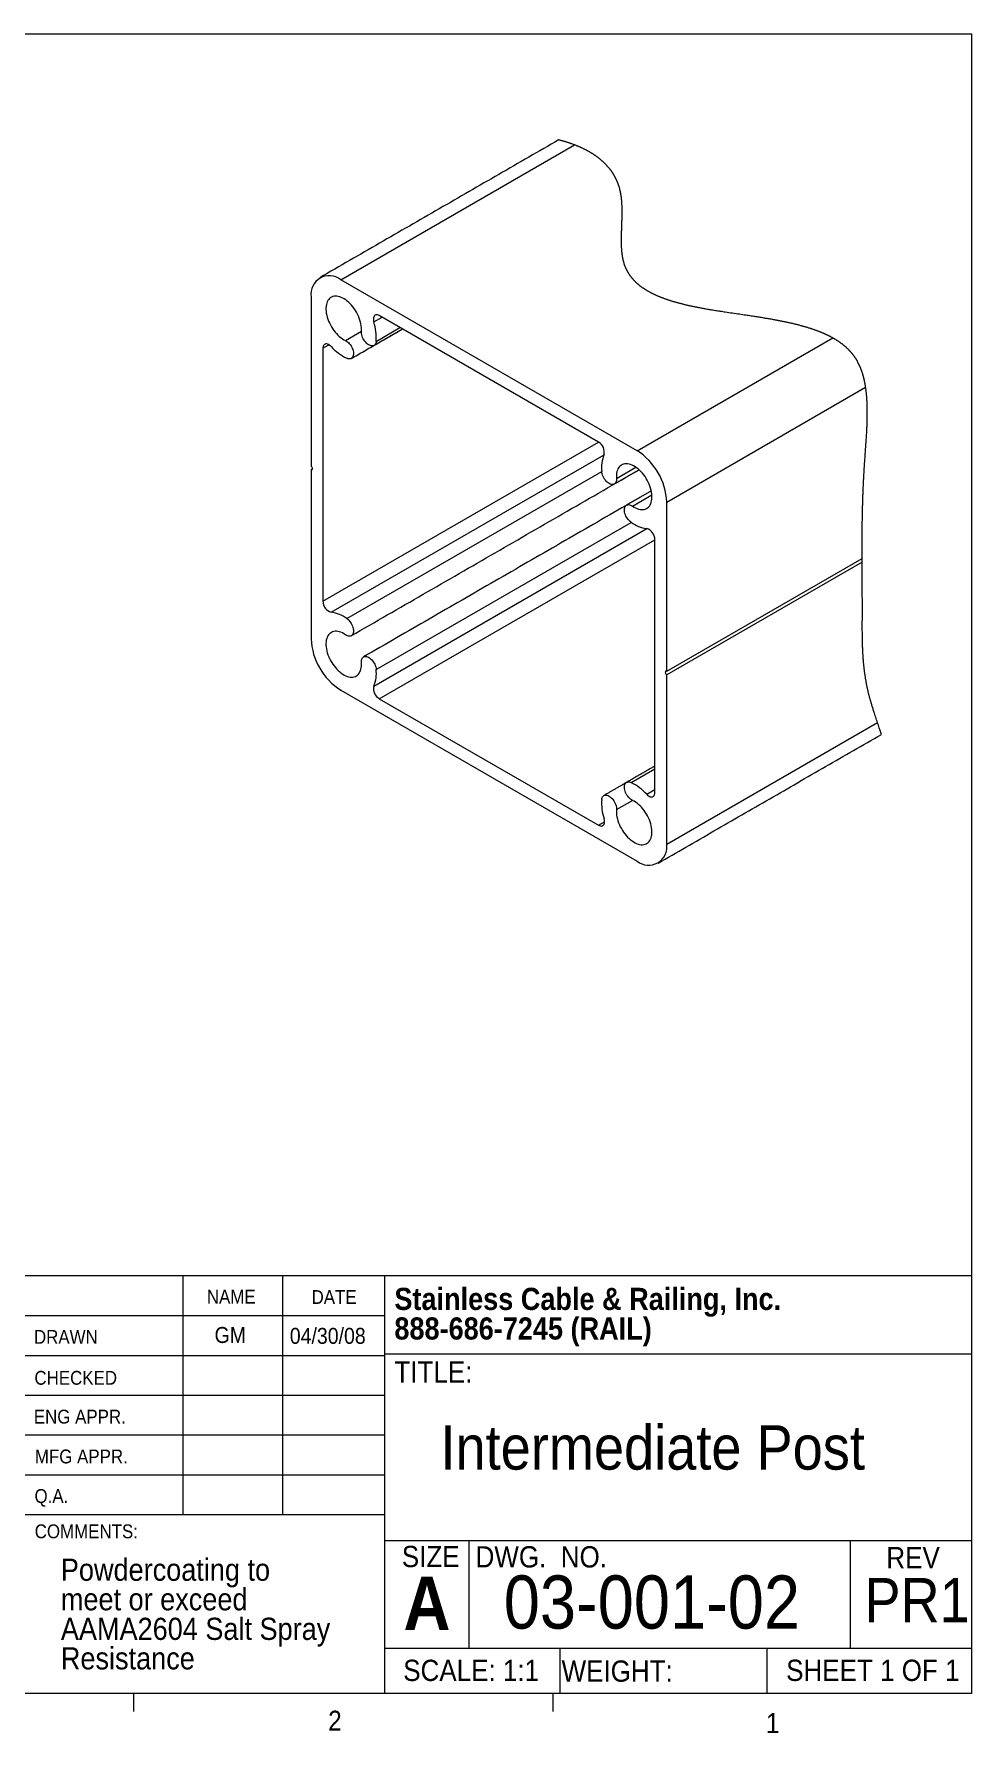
# Model space of a CAD drawing. Header units: millimetres. Extents: x 8 to 270, y 5 to 208.
# Drawn here: x 158.1 to 270, y 5.2 to 208.1 of the extents above; entities that cross this region are included whole.
import ezdxf

# ---------------------------------------------------------------- set-up
doc = ezdxf.new("R2010")
doc.units = ezdxf.units.MM
doc.layers.add('DIMENSION', color=5, linetype='Continuous')
doc.styles.add('SLDTEXTSTYLE0', font='GOTHIC.TTF', dxfattribs={"width": 0.913})
doc.styles.add('SLDTEXTSTYLE1', font='GOTHICB.TTF', dxfattribs={"width": 0.913})

# ---------------------------------------------------------------- blocks, each defined once
blk = doc.blocks.new('SW_NOTE_3')
at = {"color": 0, "linetype": 'Continuous', "lineweight": 0, "char_height": 2.6458, "attachment_point": 1, "style": 'SLDTEXTSTYLE1'}
for s, insert in [('Stainless Cable & Railing, Inc.', (0, 3.38)), ('888-686-7245 (RAIL)', (0, -0.15))]:
    blk.add_mtext(s, dxfattribs=dict(at, insert=insert))
blk = doc.blocks.new('SW_NOTE_6')
at = {"layer": 'DIMENSION', "color": 0, "attachment_point": 1, "style": 'SLDTEXTSTYLE0'}
for s, insert, char_height in [('Powdercoating to', (0, 3.38), 2.6458), ('meet or exceed', (0, -0.15), 2.6458), ('AAMA2604 Salt Spray', (0, -3.68), 2.6458), ('Resistance', (0, -7.2), 2.646)]:
    blk.add_mtext(s, dxfattribs=dict(at, insert=insert, char_height=char_height))

msp = doc.modelspace()

# ---------------------------------------------------------------- linework, layer by layer
at = {"color": 7, "linetype": 'Continuous', "lineweight": 0}
for p, q in [((8.38, 208.079), (270, 208.079)), ((270, 9.959), (270, 208.079)), ((71.654, 59.853), (270, 59.853)), ((175.86, 59.853), (175.86, 31.278)), ((187.761, 59.853), (187.761, 31.278)), ((199.929, 59.853), (199.929, 9.959)), ((156.963, 55.091), (199.929, 55.091)), ((156.963, 50.328), (199.929, 50.328)), ((199.929, 50.527), (270, 50.527)), ((156.963, 45.566), (199.929, 45.566)), ((199.929, 40.803), (156.963, 40.803)), ((199.929, 36.041), (156.963, 36.041)), ((199.929, 31.278), (156.963, 31.278)), ((199.929, 28.243), (270, 28.243)), ((209.975, 28.243), (209.975, 15.366)), ((255.473, 28.243), (255.473, 15.366)), ((199.929, 15.366), (270, 15.366)), ((220.836, 15.366), (220.836, 9.959)), ((245.523, 15.366), (245.523, 9.959)), ((270, 9.959), (8.38, 9.959)), ((169.981, 9.959), (169.981, 7.805)), ((219.988, 9.959), (219.988, 7.805))]:
    msp.add_line(p, q, dxfattribs=at)
at = {"color": 9, "linetype": 'Continuous', "lineweight": 0}
for p, q in [((194.695, 178.737), (222.586, 194.838)), ((195.248, 171.488), (197.161, 172.592)), ((198.639, 173.697), (199.618, 174.262)), ((198.921, 171.385), (201.762, 173.025)), ((192.574, 170.572), (193.281, 170.98)), ((230.051, 158.327), (253.382, 171.796)), ((233.586, 152.203), (257.314, 165.901)), ((192.574, 140.36), (225.46, 159.344)), ((193.553, 139.041), (226.103, 157.832)), ((227.585, 155.029), (229.897, 156.364)), ((195.414, 138.292), (225.826, 155.848)), ((229.497, 151.717), (231.809, 153.051)), ((198.639, 130.232), (231.202, 149.03)), ((198.921, 132.219), (229.336, 149.777)), ((199.291, 128.725), (232.172, 147.706)), ((233.586, 111.376), (258.724, 125.888)), ((229.331, 118.712), (232.172, 120.352)), ((231.193, 117.312), (232.172, 117.877)), ((227.585, 115.479), (229.498, 116.583)), ((225.454, 113.621), (226.161, 114.029))]:
    msp.add_line(p, q, dxfattribs=at)
at = {"color": 7, "linetype": 'Continuous', "lineweight": 15}
for p, q in [((230.051, 158.327), (194.695, 178.737)), ((191.16, 176.696), (191.16, 156.486)), ((225.454, 159.347), (199.291, 174.451)), ((192.574, 170.572), (192.574, 140.36)), ((191.16, 156.078), (191.336, 156.18)), ((191.16, 156.078), (191.16, 135.869)), ((233.586, 131.994), (233.586, 152.203)), ((232.172, 117.5), (232.172, 147.712)), ((233.586, 131.994), (256.894, 145.449)), ((256.895, 145.042), (233.586, 131.586)), ((233.586, 111.376), (233.586, 131.586)), ((194.695, 129.745), (230.051, 109.335)), ((199.291, 128.725), (225.454, 113.621))]:
    msp.add_line(p, q, dxfattribs=at)
at = {"color": 7, "linetype": 'Continuous', "lineweight": 0, "flags": 128}
msp.add_lwpolyline([(259.19, 124.466), (259.154, 124.579), (259.118, 124.692), (259.081, 124.806), (259.044, 124.919), (259.007, 125.033), (258.969, 125.146), (258.932, 125.26), (258.88, 125.417), (258.828, 125.574), (258.776, 125.731), (258.724, 125.888), (258.672, 126.043), (258.621, 126.199), (258.569, 126.355), (258.518, 126.51), (258.467, 126.666), (258.416, 126.822), (258.365, 126.977), (258.331, 127.085), (258.296, 127.192), (258.262, 127.299), (258.228, 127.406), (258.195, 127.513), (258.161, 127.619), (258.128, 127.726), (258.095, 127.833), (258.066, 127.929), (258.038, 128.024), (258.009, 128.12), (257.981, 128.215), (257.953, 128.311), (257.926, 128.404), (257.899, 128.498), (257.873, 128.591), (257.846, 128.685), (257.826, 128.76), (257.806, 128.834), (257.785, 128.909), (257.766, 128.983), (257.746, 129.058), (257.727, 129.131), (257.708, 129.204), (257.69, 129.276), (257.672, 129.349), (257.652, 129.428), (257.633, 129.506), (257.615, 129.585), (257.596, 129.663), (257.578, 129.741), (257.561, 129.819), (257.544, 129.893), (257.528, 129.966), (257.512, 130.04), (257.497, 130.113), (257.482, 130.186), (257.465, 130.268), (257.448, 130.35), (257.432, 130.431), (257.417, 130.513), (257.401, 130.594), (257.386, 130.675), (257.371, 130.756), (257.357, 130.838), (257.342, 130.919), (257.329, 131), (257.315, 131.08), (257.302, 131.161), (257.289, 131.242), (257.276, 131.322), (257.264, 131.403), (257.251, 131.484), (257.239, 131.568), (257.227, 131.652), (257.215, 131.736), (257.204, 131.82), (257.192, 131.904), (257.181, 131.988), (257.17, 132.079), (257.159, 132.17), (257.148, 132.261), (257.137, 132.351), (257.127, 132.442), (257.117, 132.531), (257.108, 132.62), (257.099, 132.709), (257.09, 132.798), (257.081, 132.888), (257.072, 132.979), (257.064, 133.069), (257.056, 133.159), (257.049, 133.25), (257.041, 133.34), (257.034, 133.43), (257.026, 133.535), (257.019, 133.639), (257.012, 133.744), (257.005, 133.849), (256.998, 133.953), (256.992, 134.058), (256.986, 134.156), (256.981, 134.254), (256.976, 134.352), (256.971, 134.451), (256.967, 134.549), (256.962, 134.652), (256.958, 134.756), (256.954, 134.86), (256.95, 134.964), (256.947, 135.067), (256.943, 135.17), (256.94, 135.292), (256.937, 135.414), (256.934, 135.536), (256.931, 135.657), (256.929, 135.781), (256.926, 135.905), (256.925, 136.028), (256.923, 136.152), (256.921, 136.275), (256.92, 136.399), (256.919, 136.522), (256.918, 136.678), (256.917, 136.835), (256.917, 136.991), (256.917, 137.147), (256.916, 137.303), (256.917, 137.507), (256.917, 137.711), (256.917, 137.915), (256.918, 138.187), (256.919, 138.46), (256.92, 138.732), (256.921, 139.004), (256.921, 139.281), (256.921, 139.558), (256.92, 139.836), (256.92, 140.113), (256.919, 140.39), (256.918, 140.667), (256.917, 140.944), (256.916, 141.332), (256.914, 141.719), (256.911, 142.107), (256.909, 142.496), (256.907, 142.884), (256.905, 143.19), (256.903, 143.496), (256.901, 143.802), (256.9, 144.108), (256.898, 144.415), (256.897, 144.624), (256.896, 144.833), (256.895, 145.042), (256.895, 145.245), (256.894, 145.449), (256.893, 145.661), (256.893, 145.872), (256.892, 146.084), (256.892, 146.296), (256.892, 146.508), (256.892, 146.717), (256.892, 146.926), (256.893, 147.135), (256.893, 147.344), (256.894, 147.532), (256.895, 147.719), (256.895, 147.907), (256.897, 148.095), (256.898, 148.284), (256.899, 148.472), (256.901, 148.661), (256.902, 148.851), (256.904, 149.02), (256.906, 149.19), (256.908, 149.361), (256.91, 149.531), (256.913, 149.702), (256.915, 149.87), (256.918, 150.038), (256.921, 150.207), (256.924, 150.376), (256.927, 150.548), (256.93, 150.721), (256.934, 150.894), (256.938, 151.067), (256.942, 151.241), (256.946, 151.415), (256.95, 151.589), (256.954, 151.735), (256.958, 151.88), (256.963, 152.026), (256.967, 152.172), (256.971, 152.318), (256.976, 152.464), (256.981, 152.602), (256.985, 152.741), (256.99, 152.879), (256.995, 153.018), (257, 153.157), (257.006, 153.296), (257.011, 153.436), (257.017, 153.575), (257.022, 153.715), (257.028, 153.856), (257.034, 153.993), (257.041, 154.132), (257.047, 154.27), (257.053, 154.408), (257.06, 154.55), (257.067, 154.691), (257.074, 154.833), (257.082, 154.975), (257.089, 155.118), (257.097, 155.258), (257.104, 155.398), (257.112, 155.538), (257.12, 155.679), (257.129, 155.823), (257.137, 155.967), (257.146, 156.112), (257.155, 156.257), (257.165, 156.402), (257.174, 156.547), (257.184, 156.692), (257.194, 156.847), (257.205, 157.001), (257.216, 157.156), (257.226, 157.311), (257.237, 157.467), (257.249, 157.622), (257.262, 157.806), (257.275, 157.989), (257.288, 158.173), (257.301, 158.357), (257.315, 158.545), (257.328, 158.733), (257.341, 158.921), (257.354, 159.109), (257.367, 159.297), (257.38, 159.485), (257.392, 159.673), (257.401, 159.82), (257.41, 159.967), (257.419, 160.115), (257.428, 160.261), (257.436, 160.408), (257.442, 160.523), (257.448, 160.639), (257.454, 160.754), (257.46, 160.868), (257.465, 160.983), (257.47, 161.098), (257.475, 161.212), (257.48, 161.327), (257.484, 161.441), (257.489, 161.555), (257.492, 161.666), (257.496, 161.778), (257.499, 161.889), (257.502, 162.001), (257.504, 162.103), (257.506, 162.206), (257.508, 162.308), (257.51, 162.411), (257.511, 162.513), (257.512, 162.615), (257.513, 162.716), (257.513, 162.809), (257.513, 162.902), (257.513, 162.994), (257.512, 163.087), (257.511, 163.179), (257.51, 163.271), (257.509, 163.35), (257.508, 163.428), (257.506, 163.507), (257.504, 163.585), (257.502, 163.663), (257.499, 163.741), (257.497, 163.819), (257.494, 163.904), (257.49, 163.989), (257.487, 164.074), (257.482, 164.158), (257.478, 164.243), (257.474, 164.319), (257.469, 164.396), (257.464, 164.472), (257.459, 164.548), (257.454, 164.624), (257.448, 164.699), (257.442, 164.774), (257.437, 164.843), (257.431, 164.912), (257.425, 164.981), (257.418, 165.049), (257.412, 165.117), (257.405, 165.185), (257.397, 165.253), (257.39, 165.32), (257.382, 165.388), (257.374, 165.455), (257.366, 165.522), (257.358, 165.589), (257.349, 165.652), (257.341, 165.714), (257.332, 165.777), (257.323, 165.839), (257.314, 165.901), (257.305, 165.958), (257.296, 166.014), (257.287, 166.071), (257.277, 166.127), (257.268, 166.183), (257.258, 166.238), (257.248, 166.293), (257.238, 166.348), (257.228, 166.402), (257.217, 166.458), (257.206, 166.513), (257.195, 166.568), (257.183, 166.623), (257.171, 166.678), (257.159, 166.732), (257.147, 166.787), (257.135, 166.841), (257.122, 166.895), (257.109, 166.949), (257.096, 167.002), (257.083, 167.056), (257.069, 167.109), (257.055, 167.162), (257.042, 167.21), (257.029, 167.259), (257.015, 167.307), (257.002, 167.355), (256.988, 167.403), (256.974, 167.45), (256.958, 167.502), (256.942, 167.554), (256.926, 167.605), (256.909, 167.656), (256.893, 167.707), (256.876, 167.758), (256.858, 167.808), (256.842, 167.854), (256.826, 167.9), (256.809, 167.946), (256.793, 167.992), (256.776, 168.037), (256.758, 168.082), (256.741, 168.127), (256.723, 168.172), (256.705, 168.217), (256.687, 168.261), (256.668, 168.306), (256.65, 168.35), (256.632, 168.391), (256.614, 168.432), (256.595, 168.473), (256.577, 168.514), (256.558, 168.555), (256.539, 168.596), (256.519, 168.637), (256.5, 168.677), (256.48, 168.718), (256.459, 168.758), (256.439, 168.798), (256.418, 168.838), (256.397, 168.878), (256.375, 168.919), (256.353, 168.961), (256.33, 169.002), (256.307, 169.042), (256.284, 169.083), (256.26, 169.123), (256.236, 169.164), (256.212, 169.204), (256.188, 169.243), (256.163, 169.283), (256.138, 169.322), (256.113, 169.361), (256.089, 169.398), (256.065, 169.434), (256.04, 169.471), (256.016, 169.507), (255.991, 169.543), (255.964, 169.58), (255.937, 169.618), (255.91, 169.656), (255.882, 169.693), (255.854, 169.73), (255.826, 169.767), (255.799, 169.801), (255.772, 169.835), (255.745, 169.87), (255.718, 169.904), (255.69, 169.937), (255.662, 169.971), (255.634, 170.004), (255.605, 170.038), (255.577, 170.071), (255.548, 170.104), (255.519, 170.136), (255.49, 170.168), (255.461, 170.2), (255.432, 170.231), (255.398, 170.267), (255.364, 170.303), (255.33, 170.338), (255.296, 170.373), (255.261, 170.408), (255.226, 170.442), (255.192, 170.476), (255.157, 170.51), (255.121, 170.544), (255.085, 170.578), (255.049, 170.612), (255.012, 170.645), (254.975, 170.679), (254.937, 170.712), (254.9, 170.745), (254.862, 170.777), (254.824, 170.81), (254.785, 170.842), (254.747, 170.875), (254.708, 170.906), (254.668, 170.938), (254.629, 170.97), (254.589, 171.001), (254.545, 171.035), (254.501, 171.069), (254.456, 171.103), (254.411, 171.137), (254.366, 171.17), (254.325, 171.2), (254.283, 171.23), (254.241, 171.259), (254.199, 171.289), (254.156, 171.318), (254.114, 171.347), (254.071, 171.376), (254.023, 171.408), (253.975, 171.439), (253.927, 171.47), (253.879, 171.501), (253.83, 171.532), (253.781, 171.562), (253.732, 171.593), (253.682, 171.623), (253.632, 171.652), (253.582, 171.682), (253.533, 171.711), (253.483, 171.74), (253.433, 171.768), (253.382, 171.796), (253.328, 171.826), (253.274, 171.856), (253.219, 171.885), (253.164, 171.915), (253.109, 171.944), (253.054, 171.972), (253.001, 171.999), (252.948, 172.026), (252.895, 172.053), (252.842, 172.079), (252.788, 172.105), (252.734, 172.131), (252.68, 172.157), (252.626, 172.182), (252.571, 172.208), (252.516, 172.233), (252.462, 172.258), (252.407, 172.282), (252.353, 172.306), (252.298, 172.33), (252.242, 172.355), (252.185, 172.379), (252.129, 172.403), (252.072, 172.427), (252.015, 172.45), (251.958, 172.473), (251.902, 172.496), (251.845, 172.519), (251.788, 172.541), (251.72, 172.568), (251.652, 172.594), (251.583, 172.62), (251.514, 172.646), (251.444, 172.672), (251.375, 172.697), (251.308, 172.722), (251.241, 172.746), (251.174, 172.769), (251.106, 172.793), (251.038, 172.816), (250.97, 172.839), (250.902, 172.862), (250.833, 172.885), (250.761, 172.909), (250.689, 172.932), (250.616, 172.955), (250.543, 172.978), (250.47, 173.001), (250.396, 173.024), (250.322, 173.046), (250.248, 173.069), (250.174, 173.091), (250.099, 173.113), (250.024, 173.134), (249.949, 173.156), (249.878, 173.176), (249.807, 173.196), (249.735, 173.216), (249.663, 173.235), (249.591, 173.255), (249.508, 173.277), (249.424, 173.299), (249.34, 173.321), (249.256, 173.343), (249.171, 173.365), (249.086, 173.386), (249.001, 173.407), (248.907, 173.43), (248.812, 173.453), (248.718, 173.476), (248.623, 173.498), (248.527, 173.521), (248.432, 173.543), (248.336, 173.565), (248.24, 173.586), (248.143, 173.608), (248.046, 173.629), (247.951, 173.649), (247.855, 173.67), (247.759, 173.69), (247.663, 173.71), (247.565, 173.731), (247.467, 173.751), (247.368, 173.771), (247.269, 173.791), (247.17, 173.81), (247.072, 173.829), (246.974, 173.848), (246.876, 173.867), (246.777, 173.886), (246.66, 173.908), (246.542, 173.93), (246.424, 173.951), (246.306, 173.973), (246.187, 173.994), (246.068, 174.015), (245.938, 174.038), (245.808, 174.06), (245.678, 174.083), (245.547, 174.105), (245.416, 174.127), (245.287, 174.148), (245.158, 174.17), (245.028, 174.191), (244.898, 174.212), (244.765, 174.233), (244.632, 174.254), (244.499, 174.276), (244.366, 174.296), (244.232, 174.317), (244.098, 174.338), (243.964, 174.359), (243.807, 174.382), (243.65, 174.406), (243.493, 174.43), (243.335, 174.454), (243.178, 174.477), (243.02, 174.501), (242.833, 174.528), (242.647, 174.556), (242.46, 174.583), (242.273, 174.611), (242.06, 174.642), (241.847, 174.673), (241.634, 174.704), (241.42, 174.736), (241.207, 174.767), (240.994, 174.799), (240.781, 174.831), (240.568, 174.863), (240.418, 174.885), (240.269, 174.908), (240.119, 174.931), (239.97, 174.954), (239.821, 174.978), (239.674, 175.001), (239.528, 175.024), (239.382, 175.047), (239.236, 175.071), (239.102, 175.093), (238.968, 175.115), (238.834, 175.138), (238.7, 175.161), (238.567, 175.183), (238.436, 175.206), (238.305, 175.229), (238.175, 175.252), (238.045, 175.276), (237.941, 175.295), (237.838, 175.314), (237.735, 175.333), (237.632, 175.352), (237.529, 175.372), (237.428, 175.391), (237.327, 175.411), (237.227, 175.431), (237.127, 175.451), (237.025, 175.471), (236.924, 175.492), (236.823, 175.513), (236.722, 175.534), (236.621, 175.555), (236.523, 175.576), (236.424, 175.598), (236.326, 175.619), (236.229, 175.641), (236.142, 175.661), (236.055, 175.681), (235.969, 175.701), (235.883, 175.721), (235.797, 175.741), (235.711, 175.762), (235.626, 175.783), (235.54, 175.804), (235.46, 175.824), (235.379, 175.844), (235.299, 175.865), (235.219, 175.885), (235.14, 175.906), (235.06, 175.927), (234.986, 175.947), (234.911, 175.968), (234.837, 175.988), (234.764, 176.009), (234.69, 176.029), (234.617, 176.05), (234.544, 176.071), (234.471, 176.093), (234.398, 176.114), (234.326, 176.136), (234.255, 176.158), (234.185, 176.179), (234.114, 176.201), (234.045, 176.223), (233.974, 176.246), (233.903, 176.269), (233.833, 176.292), (233.763, 176.315), (233.693, 176.339), (233.625, 176.362), (233.557, 176.385), (233.489, 176.409), (233.422, 176.433), (233.362, 176.454), (233.302, 176.476), (233.243, 176.498), (233.184, 176.52), (233.125, 176.542), (233.066, 176.565), (233.008, 176.587), (232.949, 176.61), (232.889, 176.634), (232.83, 176.658), (232.77, 176.682), (232.711, 176.706), (232.652, 176.731), (232.594, 176.755), (232.535, 176.78), (232.482, 176.803), (232.429, 176.826), (232.376, 176.85), (232.324, 176.873), (232.272, 176.897), (232.22, 176.921), (232.168, 176.945), (232.116, 176.969), (232.065, 176.994), (232.014, 177.018), (231.964, 177.043), (231.913, 177.068), (231.866, 177.092), (231.819, 177.116), (231.772, 177.14), (231.725, 177.164), (231.679, 177.188), (231.63, 177.214), (231.582, 177.241), (231.533, 177.267), (231.485, 177.294), (231.437, 177.321), (231.39, 177.348), (231.345, 177.373), (231.301, 177.399), (231.257, 177.425), (231.213, 177.451), (231.17, 177.477), (231.127, 177.504), (231.084, 177.531), (231.041, 177.558), (230.998, 177.585), (230.956, 177.612), (230.915, 177.639), (230.874, 177.666), (230.834, 177.693), (230.793, 177.721), (230.75, 177.751), (230.707, 177.781), (230.664, 177.811), (230.622, 177.841), (230.58, 177.872), (230.538, 177.903), (230.499, 177.932), (230.46, 177.962), (230.422, 177.992), (230.383, 178.022), (230.345, 178.052), (230.308, 178.082), (230.27, 178.113), (230.233, 178.143), (230.197, 178.174), (230.16, 178.206), (230.125, 178.236), (230.089, 178.267), (230.054, 178.299), (230.02, 178.33), (229.985, 178.362), (229.95, 178.394), (229.916, 178.427), (229.882, 178.46), (229.848, 178.493), (229.815, 178.525), (229.782, 178.558), (229.75, 178.591), (229.718, 178.624), (229.686, 178.659), (229.654, 178.693), (229.622, 178.727), (229.591, 178.762), (229.56, 178.797), (229.529, 178.832), (229.499, 178.868), (229.47, 178.903), (229.44, 178.938), (229.411, 178.974), (229.383, 179.009), (229.355, 179.045), (229.327, 179.081), (229.3, 179.116), (229.273, 179.152), (229.247, 179.188), (229.224, 179.221), (229.2, 179.254), (229.178, 179.286), (229.155, 179.319), (229.133, 179.352), (229.111, 179.386), (229.089, 179.419), (229.067, 179.453), (229.046, 179.487), (229.025, 179.521), (229.004, 179.555), (228.984, 179.589), (228.963, 179.624), (228.943, 179.659), (228.924, 179.694), (228.904, 179.729), (228.884, 179.766), (228.864, 179.803), (228.845, 179.84), (228.826, 179.878), (228.807, 179.915), (228.788, 179.953), (228.771, 179.99), (228.754, 180.026), (228.737, 180.063), (228.72, 180.1), (228.704, 180.137), (228.688, 180.175), (228.672, 180.212), (228.656, 180.25), (228.64, 180.29), (228.625, 180.33), (228.609, 180.37), (228.594, 180.41), (228.58, 180.451), (228.565, 180.492), (228.551, 180.533), (228.538, 180.574), (228.524, 180.615), (228.511, 180.657), (228.498, 180.699), (228.486, 180.741), (228.474, 180.781), (228.463, 180.821), (228.452, 180.861), (228.442, 180.902), (228.431, 180.942), (228.421, 180.983), (228.411, 181.025), (228.401, 181.067), (228.392, 181.108), (228.383, 181.15), (228.374, 181.193), (228.365, 181.235), (228.357, 181.277), (228.348, 181.322), (228.34, 181.367), (228.332, 181.412), (228.324, 181.457), (228.316, 181.503), (228.309, 181.548), (228.302, 181.594), (228.295, 181.64), (228.289, 181.686), (228.282, 181.732), (228.276, 181.779), (228.271, 181.825), (228.264, 181.88), (228.258, 181.936), (228.252, 181.991), (228.246, 182.047), (228.241, 182.104), (228.235, 182.161), (228.231, 182.218), (228.226, 182.276), (228.222, 182.333), (228.218, 182.39), (228.214, 182.447), (228.21, 182.505), (228.207, 182.562), (228.204, 182.621), (228.201, 182.68), (228.199, 182.739), (228.197, 182.798), (228.195, 182.857), (228.193, 182.917), (228.191, 182.977), (228.19, 183.04), (228.188, 183.104), (228.187, 183.167), (228.186, 183.231), (228.186, 183.295), (228.185, 183.36), (228.185, 183.435), (228.185, 183.511), (228.185, 183.588), (228.186, 183.664), (228.187, 183.755), (228.188, 183.846), (228.189, 183.938), (228.191, 184.03), (228.193, 184.122), (228.195, 184.214), (228.198, 184.324), (228.201, 184.435), (228.204, 184.546), (228.208, 184.658), (228.211, 184.769), (228.216, 184.915), (228.221, 185.062), (228.226, 185.208), (228.231, 185.348), (228.236, 185.488), (228.241, 185.627), (228.245, 185.767), (228.248, 185.877), (228.251, 185.987), (228.254, 186.096), (228.256, 186.205), (228.258, 186.293), (228.26, 186.38), (228.261, 186.467), (228.262, 186.554), (228.263, 186.641), (228.264, 186.727), (228.264, 186.812), (228.264, 186.897), (228.263, 186.981), (228.263, 187.052), (228.262, 187.123), (228.261, 187.194), (228.26, 187.265), (228.258, 187.335), (228.256, 187.405), (228.254, 187.476), (228.252, 187.54), (228.249, 187.604), (228.246, 187.668), (228.243, 187.731), (228.24, 187.795), (228.236, 187.858), (228.232, 187.921), (228.228, 187.984), (228.224, 188.047), (228.219, 188.11), (228.214, 188.172), (228.208, 188.235), (228.203, 188.293), (228.197, 188.351), (228.191, 188.41), (228.184, 188.468), (228.178, 188.525), (228.171, 188.578), (228.165, 188.63), (228.158, 188.682), (228.15, 188.734), (228.143, 188.786), (228.135, 188.837), (228.127, 188.889), (228.119, 188.936), (228.111, 188.982), (228.103, 189.029), (228.094, 189.075), (228.086, 189.122), (228.077, 189.168), (228.067, 189.214), (228.058, 189.26), (228.048, 189.305), (228.038, 189.351), (228.027, 189.396), (228.016, 189.441), (228.006, 189.484), (227.995, 189.526), (227.984, 189.568), (227.973, 189.61), (227.962, 189.652), (227.948, 189.7), (227.935, 189.748), (227.92, 189.796), (227.906, 189.843), (227.891, 189.89), (227.876, 189.938), (227.861, 189.985), (227.846, 190.027), (227.831, 190.07), (227.816, 190.113), (227.801, 190.155), (227.786, 190.197), (227.77, 190.239), (227.754, 190.281), (227.737, 190.323), (227.721, 190.364), (227.704, 190.406), (227.687, 190.447), (227.669, 190.488), (227.653, 190.526), (227.636, 190.565), (227.619, 190.603), (227.601, 190.641), (227.584, 190.679), (227.565, 190.719), (227.545, 190.759), (227.526, 190.799), (227.506, 190.838), (227.486, 190.878), (227.466, 190.917), (227.447, 190.954), (227.427, 190.991), (227.408, 191.027), (227.388, 191.064), (227.367, 191.1), (227.345, 191.14), (227.322, 191.18), (227.298, 191.22), (227.275, 191.26), (227.251, 191.3), (227.226, 191.339), (227.202, 191.378), (227.177, 191.418), (227.151, 191.458), (227.125, 191.498), (227.099, 191.538), (227.072, 191.578), (227.045, 191.617), (227.017, 191.657), (226.99, 191.696), (226.964, 191.731), (226.938, 191.767), (226.912, 191.802), (226.886, 191.838), (226.859, 191.873), (226.833, 191.908), (226.806, 191.942), (226.778, 191.977), (226.751, 192.011), (226.723, 192.046), (226.695, 192.08), (226.667, 192.114), (226.634, 192.154), (226.6, 192.193), (226.566, 192.233), (226.531, 192.272), (226.496, 192.312), (226.46, 192.351), (226.424, 192.39), (226.388, 192.429), (226.351, 192.468), (226.315, 192.506), (226.278, 192.544), (226.241, 192.581), (226.204, 192.618), (226.166, 192.656), (226.127, 192.694), (226.088, 192.731), (226.049, 192.768), (226.009, 192.805), (225.969, 192.841), (225.929, 192.878), (225.889, 192.914), (225.848, 192.95), (225.807, 192.986), (225.766, 193.021), (225.724, 193.056), (225.683, 193.091), (225.642, 193.125), (225.6, 193.159), (225.558, 193.192), (225.515, 193.227), (225.471, 193.261), (225.428, 193.294), (225.384, 193.328), (225.34, 193.361), (225.295, 193.395), (225.25, 193.427), (225.205, 193.46), (225.16, 193.493), (225.114, 193.525), (225.068, 193.557), (225.022, 193.589), (224.975, 193.62), (224.928, 193.652), (224.885, 193.68), (224.842, 193.709), (224.798, 193.737), (224.755, 193.765), (224.71, 193.793), (224.666, 193.821), (224.619, 193.85), (224.571, 193.879), (224.523, 193.908), (224.474, 193.937), (224.426, 193.966), (224.377, 193.994), (224.328, 194.022), (224.274, 194.053), (224.219, 194.084), (224.164, 194.114), (224.109, 194.144), (224.053, 194.174), (223.998, 194.204), (223.942, 194.233), (223.885, 194.262), (223.829, 194.291), (223.772, 194.319), (223.716, 194.347), (223.659, 194.375), (223.603, 194.402), (223.546, 194.429), (223.488, 194.457), (223.429, 194.484), (223.37, 194.511), (223.311, 194.538), (223.252, 194.564), (223.193, 194.59), (223.135, 194.615), (223.076, 194.641), (223.016, 194.666), (222.956, 194.691), (222.895, 194.716), (222.833, 194.741), (222.772, 194.766), (222.71, 194.79), (222.648, 194.814), (222.586, 194.838), (222.522, 194.862), (222.459, 194.886), (222.395, 194.91), (222.33, 194.933), (222.266, 194.956), (222.202, 194.979), (222.138, 195.001), (222.074, 195.023), (222.01, 195.045), (221.944, 195.067), (221.878, 195.089), (221.812, 195.11), (221.745, 195.132), (221.678, 195.153), (221.611, 195.173), (221.544, 195.194), (221.476, 195.214), (221.409, 195.235), (221.341, 195.254), (221.273, 195.274), (221.204, 195.293), (221.136, 195.313), (221.067, 195.331), (220.991, 195.352), (220.915, 195.372), (220.838, 195.392), (220.762, 195.412), (220.685, 195.431)], dxfattribs=at)
at = {"color": 7, "linetype": 'Continuous', "lineweight": 15, "flags": 128}
for points in [[(197.161, 172.593), (197.17, 172.798), (197.164, 173.012), (197.142, 173.233), (197.104, 173.461), (197.052, 173.693), (196.984, 173.928), (196.902, 174.163), (196.807, 174.397), (196.699, 174.629), (196.578, 174.857), (196.446, 175.078), (196.304, 175.292), (196.153, 175.497), (195.993, 175.691), (195.826, 175.872), (195.654, 176.041), (195.477, 176.194), (195.297, 176.332), (195.115, 176.452), (194.933, 176.555), (194.752, 176.639), (194.572, 176.704), (194.396, 176.75), (194.226, 176.775), (194.061, 176.78), (193.903, 176.765), (193.754, 176.73), (193.615, 176.675), (193.486, 176.601), (193.368, 176.507), (193.263, 176.396), (193.172, 176.267), (193.094, 176.121), (193.03, 175.961), (192.982, 175.786), (192.948, 175.598), (192.931, 175.399), (192.928, 175.189), (192.942, 174.972), (192.971, 174.747), (193.016, 174.517), (193.075, 174.284), (193.149, 174.049), (193.237, 173.813), (193.339, 173.58), (193.453, 173.35), (193.579, 173.125), (193.715, 172.907), (193.862, 172.697), (194.017, 172.497), (194.18, 172.308), (194.35, 172.133), (194.524, 171.971), (194.703, 171.825), (194.884, 171.695), (195.066, 171.583), (195.248, 171.488)], [(199.291, 174.451), (199.185, 174.503), (199.081, 174.535), (198.982, 174.547), (198.889, 174.538), (198.806, 174.508), (198.734, 174.459), (198.675, 174.39), (198.63, 174.305), (198.6, 174.204), (198.585, 174.09), (198.587, 173.965), (198.605, 173.834), (198.639, 173.697)], [(198.921, 171.385), (198.901, 171.259), (198.866, 171.146), (198.815, 171.049), (198.749, 170.97), (198.671, 170.909), (198.58, 170.869), (198.48, 170.849), (198.372, 170.851), (198.257, 170.874), (198.138, 170.918), (198.018, 170.982), (197.898, 171.064), (197.78, 171.164), (197.668, 171.279), (197.562, 171.407), (197.465, 171.546), (197.379, 171.693), (197.306, 171.846), (197.246, 172.002), (197.2, 172.157), (197.171, 172.309), (197.158, 172.455), (197.161, 172.593)], [(193.553, 170.76), (193.451, 170.857), (193.346, 170.939), (193.239, 171.003), (193.134, 171.047), (193.031, 171.072), (192.934, 171.075), (192.845, 171.058), (192.766, 171.021), (192.699, 170.964), (192.645, 170.888), (192.606, 170.796), (192.582, 170.69), (192.574, 170.572)], [(195.248, 171.488), (195.369, 171.422), (195.489, 171.338), (195.606, 171.236), (195.717, 171.119), (195.822, 170.99), (195.918, 170.849), (196.002, 170.701), (196.074, 170.548), (196.133, 170.392), (196.176, 170.237), (196.204, 170.086), (196.215, 169.94), (196.21, 169.804), (196.188, 169.68), (196.151, 169.569), (196.098, 169.474), (196.031, 169.397), (195.951, 169.339), (195.86, 169.301), (195.758, 169.284), (195.649, 169.288), (195.533, 169.314), (195.414, 169.36)], [(191.16, 156.078), (191.214, 156.056), (191.264, 156.057), (191.303, 156.08), (191.328, 156.122), (191.336, 156.18), (191.328, 156.248), (191.303, 156.32), (191.264, 156.387), (191.214, 156.445), (191.16, 156.486)], [(229.497, 151.717), (229.68, 151.601), (229.862, 151.503), (230.043, 151.424), (230.221, 151.364), (230.396, 151.324), (230.565, 151.304), (230.728, 151.304), (230.884, 151.325), (231.03, 151.365), (231.167, 151.426), (231.293, 151.505), (231.407, 151.603), (231.508, 151.72), (231.597, 151.853), (231.671, 152.003), (231.73, 152.168), (231.775, 152.346), (231.804, 152.537), (231.817, 152.739), (231.815, 152.951), (231.797, 153.171), (231.764, 153.397), (231.716, 153.628), (231.652, 153.862), (231.574, 154.097), (231.482, 154.332), (231.377, 154.565), (231.26, 154.794), (231.131, 155.017), (230.992, 155.233), (230.842, 155.441), (230.685, 155.638), (230.52, 155.823), (230.349, 155.995), (230.173, 156.152), (229.994, 156.294), (229.813, 156.419), (229.63, 156.527), (229.449, 156.616), (229.269, 156.687), (229.092, 156.737), (228.919, 156.768), (228.753, 156.779), (228.593, 156.769), (228.442, 156.74), (228.299, 156.69), (228.168, 156.621), (228.047, 156.532), (227.939, 156.426), (227.843, 156.301), (227.761, 156.16), (227.694, 156.004), (227.641, 155.832), (227.604, 155.648), (227.582, 155.451), (227.576, 155.245), (227.585, 155.029)], [(227.585, 155.029), (227.588, 154.888), (227.575, 154.757), (227.545, 154.639), (227.5, 154.536), (227.44, 154.45), (227.366, 154.382), (227.28, 154.334), (227.184, 154.307), (227.078, 154.3), (226.965, 154.315), (226.848, 154.351), (226.728, 154.408), (226.607, 154.483), (226.489, 154.576), (226.374, 154.686), (226.265, 154.809), (226.165, 154.945), (226.075, 155.089), (225.996, 155.24), (225.931, 155.395), (225.88, 155.551), (225.845, 155.704), (225.825, 155.853)], [(229.331, 149.78), (229.212, 149.872), (229.097, 149.979), (228.988, 150.101), (228.886, 150.235), (228.795, 150.379), (228.715, 150.529), (228.648, 150.684), (228.595, 150.839), (228.557, 150.993), (228.536, 151.143), (228.531, 151.285), (228.542, 151.417), (228.57, 151.537), (228.613, 151.642), (228.671, 151.73), (228.743, 151.8), (228.828, 151.851), (228.924, 151.881), (229.028, 151.889), (229.14, 151.877), (229.257, 151.844), (229.377, 151.79), (229.497, 151.717)], [(195.414, 138.292), (195.533, 138.2), (195.649, 138.093), (195.758, 137.971), (195.86, 137.837), (195.951, 137.693), (196.031, 137.543), (196.098, 137.388), (196.151, 137.233), (196.188, 137.079), (196.21, 136.929), (196.215, 136.787), (196.204, 136.655), (196.176, 136.535), (196.133, 136.43), (196.074, 136.342), (196.002, 136.272), (195.918, 136.221), (195.822, 136.191), (195.717, 136.182), (195.606, 136.195), (195.489, 136.228), (195.369, 136.282), (195.248, 136.355)], [(195.248, 136.355), (195.066, 136.471), (194.884, 136.569), (194.703, 136.648), (194.524, 136.708), (194.35, 136.748), (194.18, 136.768), (194.017, 136.768), (193.862, 136.747), (193.715, 136.707), (193.579, 136.646), (193.453, 136.567), (193.339, 136.468), (193.237, 136.352), (193.149, 136.219), (193.075, 136.069), (193.016, 135.904), (192.971, 135.726), (192.942, 135.535), (192.928, 135.333), (192.931, 135.121), (192.948, 134.901), (192.982, 134.675), (193.03, 134.444), (193.094, 134.21), (193.172, 133.975), (193.263, 133.74), (193.368, 133.507), (193.486, 133.278), (193.615, 133.055), (193.754, 132.839), (193.903, 132.631), (194.061, 132.434), (194.226, 132.249), (194.396, 132.077), (194.572, 131.92), (194.752, 131.778), (194.933, 131.653), (195.115, 131.545), (195.297, 131.456), (195.477, 131.385), (195.654, 131.335), (195.826, 131.304), (195.993, 131.293), (196.153, 131.303), (196.304, 131.332), (196.446, 131.382), (196.578, 131.451), (196.699, 131.54), (196.807, 131.646), (196.902, 131.771), (196.984, 131.912), (197.052, 132.068), (197.104, 132.24), (197.142, 132.424), (197.164, 132.62), (197.17, 132.827), (197.161, 133.043)], [(197.161, 133.043), (197.158, 133.184), (197.171, 133.315), (197.2, 133.433), (197.246, 133.536), (197.306, 133.622), (197.379, 133.69), (197.465, 133.738), (197.562, 133.765), (197.668, 133.772), (197.78, 133.757), (197.898, 133.721), (198.018, 133.664), (198.138, 133.589), (198.257, 133.496), (198.372, 133.386), (198.48, 133.263), (198.58, 133.127), (198.671, 132.983), (198.749, 132.832), (198.815, 132.677), (198.866, 132.521), (198.901, 132.368), (198.921, 132.219)], [(233.586, 131.994), (233.531, 132.016), (233.482, 132.015), (233.443, 131.992), (233.418, 131.95), (233.409, 131.892), (233.418, 131.824), (233.443, 131.752), (233.482, 131.685), (233.531, 131.627), (233.586, 131.586)], [(229.497, 116.584), (229.377, 116.65), (229.257, 116.734), (229.14, 116.836), (229.028, 116.953), (228.924, 117.082), (228.828, 117.223), (228.743, 117.371), (228.671, 117.524), (228.613, 117.68), (228.57, 117.835), (228.542, 117.986), (228.531, 118.131), (228.536, 118.268), (228.557, 118.392), (228.595, 118.503), (228.648, 118.598), (228.715, 118.675), (228.795, 118.733), (228.886, 118.771), (228.988, 118.788), (229.097, 118.784), (229.212, 118.758), (229.331, 118.712)], [(225.825, 116.687), (225.845, 116.813), (225.88, 116.926), (225.931, 117.023), (225.996, 117.102), (226.075, 117.163), (226.165, 117.203), (226.265, 117.222), (226.374, 117.221), (226.489, 117.198), (226.607, 117.154), (226.728, 117.09), (226.848, 117.008), (226.965, 116.908), (227.078, 116.793), (227.184, 116.665), (227.28, 116.526), (227.366, 116.379), (227.44, 116.226), (227.5, 116.07), (227.545, 115.915), (227.575, 115.763), (227.588, 115.617), (227.585, 115.479)], [(227.585, 115.479), (227.576, 115.274), (227.582, 115.06), (227.604, 114.839), (227.641, 114.611), (227.694, 114.379), (227.761, 114.144), (227.843, 113.909), (227.939, 113.675), (228.047, 113.443), (228.168, 113.215), (228.299, 112.994), (228.442, 112.78), (228.593, 112.575), (228.753, 112.381), (228.919, 112.199), (229.092, 112.031), (229.269, 111.878), (229.449, 111.74), (229.63, 111.62), (229.813, 111.517), (229.994, 111.433), (230.173, 111.368), (230.349, 111.322), (230.52, 111.297), (230.685, 111.292), (230.842, 111.307), (230.992, 111.342), (231.131, 111.397), (231.26, 111.471), (231.377, 111.565), (231.482, 111.676), (231.574, 111.805), (231.652, 111.951), (231.716, 112.111), (231.764, 112.286), (231.797, 112.474), (231.815, 112.673), (231.817, 112.883), (231.804, 113.1), (231.775, 113.325), (231.73, 113.555), (231.671, 113.788), (231.597, 114.023), (231.508, 114.259), (231.407, 114.492), (231.293, 114.722), (231.167, 114.947), (231.03, 115.165), (230.884, 115.375), (230.728, 115.575), (230.565, 115.764), (230.396, 115.939), (230.221, 116.101), (230.043, 116.247), (229.862, 116.377), (229.68, 116.489), (229.497, 116.584)], [(231.193, 117.312), (231.294, 117.214), (231.399, 117.133), (231.506, 117.069), (231.612, 117.025), (231.715, 117), (231.811, 116.997), (231.9, 117.014), (231.979, 117.051), (232.046, 117.108), (232.1, 117.184), (232.14, 117.276), (232.164, 117.382), (232.172, 117.5)], [(225.454, 113.621), (225.561, 113.569), (225.665, 113.537), (225.764, 113.525), (225.856, 113.534), (225.939, 113.563), (226.011, 113.613), (226.071, 113.681), (226.116, 113.767), (226.146, 113.868), (226.16, 113.982), (226.158, 114.106), (226.141, 114.238), (226.107, 114.375)]]:
    msp.add_lwpolyline(points, dxfattribs=at)
at = {"color": 7, "linetype": 'Continuous', "lineweight": 15}
for centre, radius, start, end in [((193.319, 177.038), 2.187, 51.00101, 189.00987), ((192.615, 171.789), 6.318, 356.32862, 17.57448), ((198.216, 175.022), 6.317, 222.42582, 243.67468), ((224.757, 158.15), 1.385, 347.04518, 59.78083), ((225.922, 151.861), 7.671, 2.55572, 57.44424), ((229.866, 156.293), 4.065, 157.63399, 186.2133), ((231.732, 153.059), 4.064, 233.78835, 262.37263), ((230.796, 147.714), 1.376, 359.9453, 73.22925), ((193.95, 140.358), 1.376, 179.94534, 253.229), ((193.013, 135.013), 4.064, 53.7884, 82.37255), ((198.823, 136.211), 7.671, 182.55587, 237.44415), ((194.879, 131.779), 4.065, 337.63413, 6.21294), ((199.989, 129.921), 1.385, 167.0455, 239.78051), ((226.53, 113.05), 6.317, 42.42571, 63.67459), ((232.13, 116.283), 6.318, 176.32829, 197.57463), ((231.426, 111.034), 2.187, 231.00089, 9.0099)]:
    msp.add_arc(centre, radius, start, end, dxfattribs=at)
for points in [[(220.685, 195.431), (192.195, 178.985)], [(195.956, 169.342), (202.049, 172.859)], [(198.666, 170.906), (202.049, 172.859)], [(195.956, 136.241), (230.282, 156.057)], [(227.33, 154.359), (230.278, 156.061)], [(231.737, 153.533), (228.789, 151.831)], [(228.736, 151.794), (197.416, 133.713)], [(232.55, 109.087), (259.19, 124.466)], [(232.172, 120.683), (228.789, 118.73)], [(228.773, 118.72), (226.08, 117.166)]]:
    msp.add_open_spline(points, degree=1, dxfattribs=at)

# ---------------------------------------------------------------- block references
at = {"color": 7, "linetype": 'Continuous', "lineweight": 0}
msp.add_blockref('SW_NOTE_3', (201.094, 55.014), dxfattribs=at)
at = {"layer": 'DIMENSION', "color": 7}
msp.add_blockref('SW_NOTE_6', (161.305, 22.686), dxfattribs=at)

# ---------------------------------------------------------------- texts
at = {"color": 7, "linetype": 'Continuous', "lineweight": 0, "attachment_point": 1}
for s, insert, char_height, style in [('NAME', (178.724, 58.162), 1.651, 'SLDTEXTSTYLE0'), ('DATE', (191.215, 58.118), 1.651, 'SLDTEXTSTYLE0'), ('DRAWN', (158.097, 53.362), 1.651, 'SLDTEXTSTYLE0'), ('GM', (179.64, 53.715), 1.905, 'SLDTEXTSTYLE0'), ('04/30/08', (188.618, 53.613), 1.905, 'SLDTEXTSTYLE0'), ('TITLE:', (201.094, 49.622), 2.54, 'SLDTEXTSTYLE0'), ('CHECKED', (158.151, 48.476), 1.651, 'SLDTEXTSTYLE0'), ('ENG APPR.', (158.077, 43.84), 1.651, 'SLDTEXTSTYLE0'), ('Intermediate Post', (206.591, 41.982), 5.29167, 'SLDTEXTSTYLE0'), ('MFG APPR.', (158.203, 39.085), 1.651, 'SLDTEXTSTYLE0'), ('Q.A.', (158.162, 34.362), 1.651, 'SLDTEXTSTYLE0'), ('COMMENTS:', (158.184, 30.148), 1.651, 'SLDTEXTSTYLE0'), ('SIZE', (201.98, 27.587), 2.54, 'SLDTEXTSTYLE0'), ('DWG.  NO.', (210.781, 27.551), 2.54, 'SLDTEXTSTYLE0'), ('REV', (259.785, 27.452), 2.54, 'SLDTEXTSTYLE0'), ('A', (202.18, 23.909), 6.35, 'SLDTEXTSTYLE1'), ('03-001-02', (214.142, 24.057), 6.35, 'SLDTEXTSTYLE0'), ('PR1', (257.168, 23.754), 5.2917, 'SLDTEXTSTYLE0'), ('SCALE: 1:1', (202.149, 13.994), 2.54, 'SLDTEXTSTYLE0'), ('WEIGHT: ', (221.04, 13.907), 2.54, 'SLDTEXTSTYLE0'), ('SHEET 1 OF 1', (247.831, 14.002), 2.54, 'SLDTEXTSTYLE0'), ('2', (193.192, 7.908), 2.381, 'SLDTEXTSTYLE0'), ('1', (245.415, 7.627), 2.381, 'SLDTEXTSTYLE0')]:
    msp.add_mtext(s, dxfattribs=dict(at, insert=insert, char_height=char_height, style=style))

doc.saveas('drawing.dxf')
